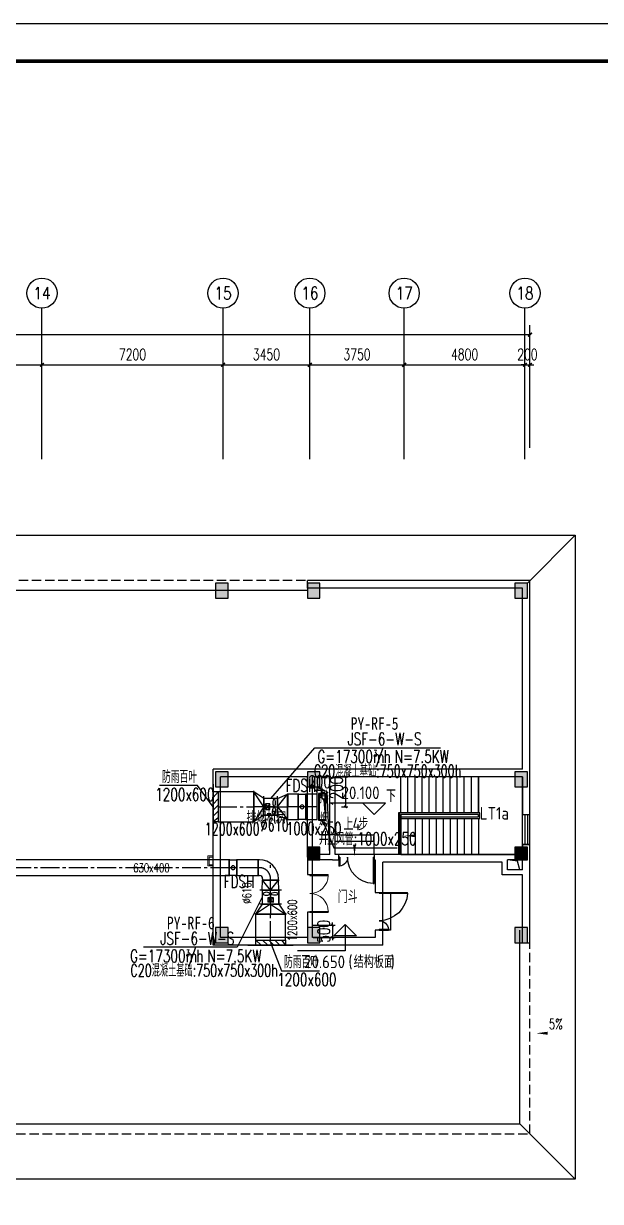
# Model space of a CAD drawing. Extents: x -70335 to 1144202, y 0 to 1100440.
# Drawn here: x 37711 to 60642, y 161647 to 208490 of the extents above; entities that cross this region are included whole.
import ezdxf
from ezdxf.enums import TextEntityAlignment as Align

# ---------------------------------------------------------------- set-up
doc = ezdxf.new("R2010")
doc.units = 0
doc.header["$LTSCALE"] = 1000
doc.linetypes.add('CENTER2', pattern=[1.125, 0.75, -0.125, 0.125, -0.125])
doc.linetypes.add('DASH', pattern=[0.35, 0.25, -0.1])
for name, color, linetype in [('0-标注', 4, 'Continuous'), ('1-风管标注', 4, 'Continuous'), ('2-房间名称', 7, 'Continuous'), ('3-建筑', 7, 'Continuous'), ('3-淡显', 8, 'Continuous'), ('7-地暖标注', 7, 'Continuous'), ('AXIS_TEXT', 7, 'Continuous'), ('BTTK', 7, 'Continuous'), ('BZ_PY', 6, 'Continuous'), ('DUCT-加压送风中心线', 5, 'CENTER2'), ('DUCT-加压送风法兰', 2, 'Continuous'), ('DUCT-加压送风管', 1, 'Continuous'), ('DUCT-加压送风管立管', 1, 'Continuous'), ('DUCT-加压送风管端线', 2, 'Continuous'), ('DUCT-加压送风阀门', 7, 'Continuous'), ('DUCT-排烟标注', 3, 'Continuous'), ('DUCT-排烟管', 1, 'Continuous'), ('DUCT-排烟阀门', 7, 'Continuous'), ('DUCT-排风风口', 7, 'Continuous'), ('PUB_TITLE', 4, 'Continuous'), ('改过图层标记', 3, 'Continuous'), ('标注-', 4, 'Continuous')]:
    doc.layers.add(name, color=color, linetype=linetype)
doc.layers.add('3-深度淡显', color=252, linetype='Continuous', lineweight=0)
doc.styles.add('-黑体', font='', dxfattribs={"width": 0.8})
doc.styles.add('_TCH_AXIS', font='COMPLEX', dxfattribs={"bigfont": 'GBCBIG'})
doc.styles.add('_TCH_DIM_T3', font='SIMPLEX', dxfattribs={"width": 0.705882, "bigfont": 'GBCBIG'})
doc.styles.add('A_DIM', font='simplex.shx', dxfattribs={"width": 0.7, "bigfont": 'gbcbig.shx'})
doc.styles.add('COMPLEX', font='COMPLEX')
doc.styles.add('HZ(TK)', font='geniso.shx', dxfattribs={"width": 0.9, "bigfont": 'hztxt.shx'})
doc.styles.get("Standard").update_dxf_attribs({"font": 'gbenor.shx', "bigfont": 'gbcbig.shx'})
doc.styles.add('XP-BZ', font='simplex.shx', dxfattribs={"width": 0.65, "bigfont": 'gbcbig.shx'})
doc.styles.add('设备标注', font='simplex.shx', dxfattribs={"width": 0.7, "bigfont": 'gbcbig.shx'})
doc.styles.get('-黑体').set_extended_font_data('SimHei')
doc.dimstyles.new('_TCH_ARCH&&150', dxfattribs={"dimtxt": 446.25, "dimasz": 150, "dimexe": 375, "dimexo": 450, "dimgap": 189.375, "dimtad": 1, "dimdec": 0, "dimzin": 0, "dimdsep": 46, "dimtxsty": '_TCH_DIM_T3', "dimblk": 'ARCHTICK', "dimcen": 0.09, "dimclrt": 7, "dimazin": 2, "dimtfac": 1, "dimtdec": 0, "dimtix": 1, "dimtmove": 2, "dimatfit": 3, "dimfxl": 1, "dimtolj": 1, "dimtzin": 0, "dimarcsym": 0})
doc.dimstyles.new('sm150', dxfattribs={"dimtxt": 500, "dimasz": 100, "dimexe": 100, "dimexo": 75, "dimgap": 100, "dimtad": 1, "dimdec": 0, "dimrnd": 10, "dimzin": 0, "dimdsep": 46, "dimtxsty": '设备标注', "dimblk": 'ARCHTICK', "dimcen": 0.09, "dimclrd": 4, "dimclre": 4, "dimclrt": 4, "dimadec": 0, "dimazin": 0, "dimtfac": 1, "dimtdec": 0, "dimtix": 1, "dimtmove": 2, "dimatfit": 3, "dimldrblk": 'ARCHTICK', "dimfxl": 800, "dimfxlon": 1, "dimtolj": 1, "dimtzin": 0, "dimarcsym": 0})

# ---------------------------------------------------------------- blocks, each defined once
blk = doc.blocks.new('_ArchTick')
at = {"color": 0, "linetype": 'ByBlock', "const_width": 0.4}
blk.add_lwpolyline([(-0.5, -0.5), (0.5, 0.5)], dxfattribs=at)
blk = doc.blocks.new('*D94')
at = {"layer": '0-标注', "color": 4, "lineweight": -2, "transparency": 16777216}
for p, q in [((49382, 177768), (49382, 178089)), ((49582, 177715), (49582, 178089)), ((49382, 177989), (49282, 177989)), ((49582, 177989), (49382, 177989)), ((49582, 177989), (49682, 177989))]:
    blk.add_line(p, q, dxfattribs=at)
at = {"layer": 'Defpoints', "color": 0, "transparency": 16777216}
for p in [(49382, 177989), (49382, 177693), (49582, 177640)]:
    blk.add_point(p, dxfattribs=at)
at = {"layer": '0-标注', "color": 4, "lineweight": -2, "transparency": 16777216, "xscale": 100, "yscale": 100, "zscale": 100}
blk.add_blockref('_ArchTick', (49382, 177989), dxfattribs=at)
at = {"layer": '0-标注', "color": 4, "lineweight": -2, "transparency": 16777216, "xscale": 100, "yscale": 100, "zscale": 100, "rotation": 180}
blk.add_blockref('_ArchTick', (49582, 177989), dxfattribs=at)
at = {"layer": '0-标注', "color": 4, "transparency": 16777216, "insert": (49482, 178339), "char_height": 500, "attachment_point": 5, "style": '设备标注'}
blk.add_mtext('\\A1;200', dxfattribs=at)
blk = doc.blocks.new('*D96')
at = {"layer": '0-标注', "color": 4, "lineweight": -2, "transparency": 16777216}
for p, q in [((49977, 178538), (50603, 178538)), ((50503, 178538), (50503, 177340)), ((50345, 177340), (50603, 177340))]:
    blk.add_line(p, q, dxfattribs=at)
at = {"layer": 'Defpoints', "color": 0, "transparency": 16777216}
for p in [(49902, 178538), (49707, 177340, 3000), (50503, 177340)]:
    blk.add_point(p, dxfattribs=at)
at = {"layer": '0-标注', "color": 4, "lineweight": -2, "transparency": 16777216, "xscale": 100, "yscale": 100, "zscale": 100}
for p, rotation in [((50503, 178538), 90), ((50503, 177340), 270)]:
    blk.add_blockref('_ArchTick', p, dxfattribs=dict(at, rotation=rotation))
at = {"layer": '0-标注', "color": 4, "transparency": 16777216, "insert": (50153, 177939), "char_height": 500, "attachment_point": 5, "rotation": 90, "style": '设备标注'}
blk.add_mtext('\\A1;1200', dxfattribs=at)
blk = doc.blocks.new('*D95')
at = {"layer": '0-标注', "color": 4, "lineweight": -2, "transparency": 16777216}
for p, q in [((49217, 172638), (50092, 172638)), ((49992, 172638), (49992, 172738)), ((49992, 172638), (49992, 172138)), ((49217, 172138), (50092, 172138)), ((49992, 172138), (49992, 172038))]:
    blk.add_line(p, q, dxfattribs=at)
at = {"layer": 'Defpoints', "color": 0, "transparency": 16777216}
for p in [(49142, 172638), (49142, 172138), (49992, 172138)]:
    blk.add_point(p, dxfattribs=at)
at = {"layer": '0-标注', "color": 4, "lineweight": -2, "transparency": 16777216, "xscale": 100, "yscale": 100, "zscale": 100}
for p, rotation in [((49992, 172638), 270), ((49992, 172138), 90)]:
    blk.add_blockref('_ArchTick', p, dxfattribs=dict(at, rotation=rotation))
at = {"layer": '0-标注', "color": 4, "transparency": 16777216, "insert": (49642, 172388), "char_height": 500, "attachment_point": 5, "rotation": 90, "style": '设备标注'}
blk.add_mtext('\\A1;500', dxfattribs=at)
blk = doc.blocks.new('vhtemplate_2019年新竖式图框_A1_1_2', base_point=(-420.5, 0))
at = {"layer": 'PUB_TITLE', "color": 7}
blk.add_lwpolyline([(-420.5, 594), (841, 594), (841, 0), (-420.5, 0)], close=True, dxfattribs=at)
at = {"layer": 'PUB_TITLE', "const_width": 1}
blk.add_lwpolyline([(-395.5, 10), (831, 10), (831, 584), (-395.5, 584)], close=True, dxfattribs=at)
at = {"layer": 'BTTK', "color": 4, "style": 'HZ(TK)', "width": 0.9}
for tag, p in [('合作单位', (796, 511.5)), ('建设单位', (796, 209.5)), ('工程名称', (796, 176.5)), ('子项名称', (806, 160)), ('图纸名称', (796, 141))]:
    blk.add_attdef(tag, text='', height=3.5, dxfattribs=at).set_placement(p, align=Align.MIDDLE_CENTER)
for tag, p in [('注册证书号', (808.5, 279)), ('注册印章号', (808.5, 271)), ('设计号', (806, 193)), ('图别', (789.75, 34)), ('图号', (822.25, 34)), ('版本号', (789.75, 26)), ('日期', (822.25, 26))]:
    blk.add_attdef(tag, text='', height=3.5, dxfattribs=at).set_placement(p, align=Align.MIDDLE)
blk = doc.blocks.new('$DorLib2D$00000225')
at = {"color": 0}
for p, q in [((0.475, -0.001), (0.475, 0.752)), ((0.475, 0.752), (0.5, 0.752)), ((0.5, -0.001), (0.5, 0.752)), ((-0.5, 0), (-0.5, 0.252)), ((-0.475, 0.252), (-0.5, 0.252)), ((-0.475, 0), (-0.475, 0.252)), ((-0.475, 0), (-0.5, 0)), ((0.475, -0.001), (0.5, -0.001))]:
    blk.add_line(p, q, dxfattribs=at)
for centre, radius, start, end in [((0.505, -0.002), 0.755, 92.2493, 179.7238), ((-0.501, 0.003), 0.251, 359.7899, 84.0974)]:
    blk.add_arc(centre, radius, start, end, dxfattribs=at)
blk = doc.blocks.new('$DorLib2D$00000002')
for p, q in [((-0.5, 0), (-0.5, 0.4875)), ((-0.475, 0.4875), (-0.5, 0.4875)), ((-0.475, 0), (-0.475, 0.4875)), ((0.475, 0), (0.475, 0.4875)), ((0.475, 0.4875), (0.5, 0.4875)), ((0.5, 0), (0.5, 0.4875)), ((-0.5, 0), (-0.475, 0)), ((0.5, 0), (0.475, 0))]:
    blk.add_line(p, q)
at = {"lineweight": 13}
for centre, start, end in [((-0.4875, 0), 0, 88.53072), ((0.4875, 0), 91.46928, 180)]:
    blk.add_arc(centre, 0.4875, start, end, dxfattribs=at)
blk = doc.blocks.new('$TCHSYS$WIN2D')
for p, q in [((-0.5, 0.5), (0.5, 0.5)), ((-0.5, 0.5), (-0.5, -0.5)), ((0.5, 0.5), (0.5, -0.5)), ((0.5, 0.167), (-0.5, 0.167)), ((0.5, -0.167), (-0.5, -0.167)), ((-0.5, -0.5), (0.5, -0.5))]:
    blk.add_line(p, q)
blk = doc.blocks.new('*D2727')
at = {"layer": '3-建筑', "color": 0, "lineweight": -2, "transparency": 16777216}
for p, q in [((31242, 191618), (31242, 195293)), ((31242, 194918), (38442, 194918)), ((38442, 191618), (38442, 195293))]:
    blk.add_line(p, q, dxfattribs=at)
at = {"layer": 'Defpoints', "color": 0, "transparency": 16777216}
for p in [(38442, 194918), (31242, 191168), (38442, 191168)]:
    blk.add_point(p, dxfattribs=at)
at = {"layer": '3-建筑', "color": 0, "lineweight": -2, "transparency": 16777216, "xscale": 150, "yscale": 150, "zscale": 150, "rotation": 180}
blk.add_blockref('_ArchTick', (31242, 194918), dxfattribs=at)
at = {"layer": '3-建筑', "color": 0, "lineweight": -2, "transparency": 16777216, "xscale": 150, "yscale": 150, "zscale": 150}
blk.add_blockref('_ArchTick', (38442, 194918), dxfattribs=at)
at = {"layer": '3-建筑', "color": 7, "transparency": 16777216, "insert": (34842, 195331), "char_height": 446.2, "attachment_point": 5, "style": '_TCH_DIM_T3'}
blk.add_mtext('\\A1;7200', dxfattribs=at)
blk = doc.blocks.new('*D2728')
at = {"layer": '3-建筑', "color": 0, "lineweight": -2, "transparency": 16777216}
for p, q in [((38442, 191618), (38442, 195293)), ((38442, 194918), (45642, 194918)), ((45642, 191618), (45642, 195293))]:
    blk.add_line(p, q, dxfattribs=at)
at = {"layer": 'Defpoints', "color": 0, "transparency": 16777216}
for p in [(45642, 194918), (38442, 191168), (45642, 191168)]:
    blk.add_point(p, dxfattribs=at)
at = {"layer": '3-建筑', "color": 0, "lineweight": -2, "transparency": 16777216, "xscale": 150, "yscale": 150, "zscale": 150, "rotation": 180}
blk.add_blockref('_ArchTick', (38442, 194918), dxfattribs=at)
at = {"layer": '3-建筑', "color": 0, "lineweight": -2, "transparency": 16777216, "xscale": 150, "yscale": 150, "zscale": 150}
blk.add_blockref('_ArchTick', (45642, 194918), dxfattribs=at)
at = {"layer": '3-建筑', "color": 7, "transparency": 16777216, "insert": (42042, 195331), "char_height": 446.2, "attachment_point": 5, "style": '_TCH_DIM_T3'}
blk.add_mtext('\\A1;7200', dxfattribs=at)
blk = doc.blocks.new('*D2729')
at = {"layer": '3-建筑', "color": 0, "lineweight": -2, "transparency": 16777216}
for p, q in [((45642, 191618), (45642, 195293)), ((45642, 194918), (49092, 194918)), ((49092, 191618), (49092, 195293))]:
    blk.add_line(p, q, dxfattribs=at)
at = {"layer": 'Defpoints', "color": 0, "transparency": 16777216}
for p in [(49092, 194918), (45642, 191168), (49092, 191168)]:
    blk.add_point(p, dxfattribs=at)
at = {"layer": '3-建筑', "color": 0, "lineweight": -2, "transparency": 16777216, "xscale": 150, "yscale": 150, "zscale": 150, "rotation": 180}
blk.add_blockref('_ArchTick', (45642, 194918), dxfattribs=at)
at = {"layer": '3-建筑', "color": 0, "lineweight": -2, "transparency": 16777216, "xscale": 150, "yscale": 150, "zscale": 150}
blk.add_blockref('_ArchTick', (49092, 194918), dxfattribs=at)
at = {"layer": '3-建筑', "color": 7, "transparency": 16777216, "insert": (47367, 195331), "char_height": 446.2, "attachment_point": 5, "style": '_TCH_DIM_T3'}
blk.add_mtext('\\A1;3450', dxfattribs=at)
blk = doc.blocks.new('*D2730')
at = {"layer": '3-建筑', "color": 0, "lineweight": -2, "transparency": 16777216}
for p, q in [((49092, 191618), (49092, 195293)), ((49092, 194918), (52842, 194918)), ((52842, 191618), (52842, 195293))]:
    blk.add_line(p, q, dxfattribs=at)
at = {"layer": 'Defpoints', "color": 0, "transparency": 16777216}
for p in [(52842, 194918), (49092, 191168), (52842, 191168)]:
    blk.add_point(p, dxfattribs=at)
at = {"layer": '3-建筑', "color": 0, "lineweight": -2, "transparency": 16777216, "xscale": 150, "yscale": 150, "zscale": 150, "rotation": 180}
blk.add_blockref('_ArchTick', (49092, 194918), dxfattribs=at)
at = {"layer": '3-建筑', "color": 0, "lineweight": -2, "transparency": 16777216, "xscale": 150, "yscale": 150, "zscale": 150}
blk.add_blockref('_ArchTick', (52842, 194918), dxfattribs=at)
at = {"layer": '3-建筑', "color": 7, "transparency": 16777216, "insert": (50967, 195331), "char_height": 446.2, "attachment_point": 5, "style": '_TCH_DIM_T3'}
blk.add_mtext('\\A1;3750', dxfattribs=at)
blk = doc.blocks.new('*D2731')
at = {"layer": '3-建筑', "color": 0, "lineweight": -2, "transparency": 16777216}
for p, q in [((52842, 191618), (52842, 195293)), ((52842, 194918), (57642, 194918)), ((57642, 191618), (57642, 195293))]:
    blk.add_line(p, q, dxfattribs=at)
at = {"layer": 'Defpoints', "color": 0, "transparency": 16777216}
for p in [(57642, 194918), (52842, 191168), (57642, 191168)]:
    blk.add_point(p, dxfattribs=at)
at = {"layer": '3-建筑', "color": 0, "lineweight": -2, "transparency": 16777216, "xscale": 150, "yscale": 150, "zscale": 150, "rotation": 180}
blk.add_blockref('_ArchTick', (52842, 194918), dxfattribs=at)
at = {"layer": '3-建筑', "color": 0, "lineweight": -2, "transparency": 16777216, "xscale": 150, "yscale": 150, "zscale": 150}
blk.add_blockref('_ArchTick', (57642, 194918), dxfattribs=at)
at = {"layer": '3-建筑', "color": 7, "transparency": 16777216, "insert": (55242, 195331), "char_height": 446.2, "attachment_point": 5, "style": '_TCH_DIM_T3'}
blk.add_mtext('\\A1;4800', dxfattribs=at)
blk = doc.blocks.new('*D2732')
at = {"layer": '3-建筑', "color": 0, "lineweight": -2, "transparency": 16777216}
for p, q in [((57642, 194918), (57492, 194918)), ((57642, 191618), (57642, 195293)), ((57642, 194918), (57842, 194918)), ((57842, 191618), (57842, 195293)), ((57842, 194918), (57992, 194918))]:
    blk.add_line(p, q, dxfattribs=at)
at = {"layer": 'Defpoints', "color": 0, "transparency": 16777216}
for p in [(57842, 194918), (57642, 191168), (57842, 191168)]:
    blk.add_point(p, dxfattribs=at)
at = {"layer": '3-建筑', "color": 0, "lineweight": -2, "transparency": 16777216, "xscale": 150, "yscale": 150, "zscale": 150}
blk.add_blockref('_ArchTick', (57642, 194918), dxfattribs=at)
at = {"layer": '3-建筑', "color": 0, "lineweight": -2, "transparency": 16777216, "xscale": 150, "yscale": 150, "zscale": 150, "rotation": 180}
blk.add_blockref('_ArchTick', (57842, 194918), dxfattribs=at)
at = {"layer": '3-建筑', "color": 7, "transparency": 16777216, "insert": (57742, 195331), "char_height": 446.2, "attachment_point": 5, "style": '_TCH_DIM_T3'}
blk.add_mtext('\\A1;200', dxfattribs=at)
blk = doc.blocks.new('*D2733')
at = {"layer": '3-建筑', "color": 0, "lineweight": -2, "transparency": 16777216}
for p, q in [((-18758, 191618), (-18758, 196493)), ((57842, 191618), (57842, 196493)), ((-18758, 196118), (57842, 196118))]:
    blk.add_line(p, q, dxfattribs=at)
at = {"layer": 'Defpoints', "color": 0, "transparency": 16777216}
for p in [(57842, 196118), (-18758, 191168), (57842, 191168)]:
    blk.add_point(p, dxfattribs=at)
at = {"layer": '3-建筑', "color": 0, "lineweight": -2, "transparency": 16777216, "xscale": 150, "yscale": 150, "zscale": 150, "rotation": 180}
blk.add_blockref('_ArchTick', (-18758, 196118), dxfattribs=at)
at = {"layer": '3-建筑', "color": 0, "lineweight": -2, "transparency": 16777216, "xscale": 150, "yscale": 150, "zscale": 150}
blk.add_blockref('_ArchTick', (57842, 196118), dxfattribs=at)
at = {"layer": '3-建筑', "color": 7, "transparency": 16777216, "insert": (19542, 196531), "char_height": 446.2, "attachment_point": 5, "style": '_TCH_DIM_T3'}
blk.add_mtext('\\A1;76600', dxfattribs=at)
blk = doc.blocks.new('_AXISO')
blk.add_circle((0, 0), 0.5)
at = {"layer": 'AXIS_TEXT', "style": 'COMPLEX', "width": 1.041667}
blk.add_attdef('A', text='', height=0.56, dxfattribs=at).set_placement((-0.25, -0.28), (0.25, -0.28), align=Align.FIT)
blk = doc.blocks.new('00000593Cent')
at = {"lineweight": -2}
blk.add_line((-218.75, 0), (218.75, 0), dxfattribs=at)
at = {"color": 0, "linetype": 'ByBlock', "lineweight": -2}
blk.add_circle((0, 0), 125, dxfattribs=at)
blk = doc.blocks.new('00000593Body')
at = {"color": 0, "linetype": 'ByBlock', "lineweight": -2}
for p, q in [((250, 500), (-250, 500)), ((-250, -500), (-250, 500)), ((250, -500), (250, 500)), ((-250, -500), (250, -500))]:
    blk.add_line(p, q, dxfattribs=at)
blk = doc.blocks.new('$风口$00000150')
for p, q in [((0, 300), (0, -300)), ((0, 300), (200, 300)), ((0, 295), (200, 184)), ((200, 450), (200, -450)), ((0, 159), (200, 55)), ((0, 36), (200, -65)), ((0, -88), (200, -184)), ((0, -218), (193, -300)), ((0, -300), (200, -300))]:
    blk.add_line(p, q)

msp = doc.modelspace()

# ---------------------------------------------------------------- hatches: boundary and pattern name
at = {"layer": '3-淡显'}
h = msp.add_hatch(color=256, dxfattribs=at)
h.dxf.hatch_style = 1
h.paths.add_polyline_path([(45341.7, 186237.7), (45341.7, 185637.7), (45841.7, 185637.7), (45841.7, 186237.7)])
h = msp.add_hatch(color=256, dxfattribs=at)
h.dxf.hatch_style = 1
h.paths.add_polyline_path([(49491.7, 185637.7), (49491.7, 186237.7), (48991.7, 186237.7), (48991.7, 185637.7)])
h = msp.add_hatch(color=256, dxfattribs=at)
h.dxf.hatch_style = 1
h.paths.add_polyline_path([(57241.7, 186237.7), (57241.7, 185637.7), (57741.7, 185637.7), (57741.7, 186237.7)])
h = msp.add_hatch(color=256, dxfattribs=at)
h.dxf.hatch_style = 1
h.paths.add_polyline_path([(45841.7, 178737.7), (45341.7, 178737.7), (45341.7, 178137.7), (45841.7, 178137.7)])
h = msp.add_hatch(color=256, dxfattribs=at)
h.dxf.hatch_style = 1
h.paths.add_polyline_path([(49491.7, 178737.7), (48991.7, 178737.7), (48991.7, 178137.7), (49491.7, 178137.7)])
h = msp.add_hatch(color=256, dxfattribs=at)
h.dxf.hatch_style = 1
h.paths.add_polyline_path([(57741.7, 178737.7), (57241.7, 178737.7), (57241.7, 178137.7), (57741.7, 178137.7)])
h = msp.add_hatch(color=256, dxfattribs=at)
h.dxf.hatch_style = 1
h.paths.add_polyline_path([(49491.7, 175737.7), (48991.7, 175737.7), (48991.7, 175237.7), (49491.7, 175237.7)])
h = msp.add_hatch(color=256, dxfattribs=at)
h.dxf.hatch_style = 1
h.paths.add_polyline_path([(57741.7, 175737.7), (57241.7, 175737.7), (57241.7, 175237.7), (57741.7, 175237.7)])
h = msp.add_hatch(color=256, dxfattribs=at)
h.dxf.hatch_style = 1
h.paths.add_polyline_path([(45841.7, 171937.7), (45841.7, 172537.7), (45341.7, 172537.7), (45341.7, 171937.7)])
h = msp.add_hatch(color=256, dxfattribs=at)
h.dxf.hatch_style = 1
h.paths.add_polyline_path([(49491.7, 172537.7), (48991.7, 172537.7), (48991.7, 171937.7), (49491.7, 171937.7)])
h = msp.add_hatch(color=256, dxfattribs=at)
h.dxf.hatch_style = 1
h.paths.add_polyline_path([(57741.7, 172537.7), (57241.7, 172537.7), (57241.7, 171937.7), (57741.7, 171937.7)])

# ---------------------------------------------------------------- linework, layer by layer
at = {"layer": '2-房间名称'}
for p, q in [((52101.2, 177489.8), (50100.8, 177489.8)), ((51651.2, 177039.8), (51201.2, 177489.8)), ((51651.2, 177039.8), (52101.2, 177489.8)), ((50500.9, 172656.5), (50050.9, 172206.5)), ((50500.9, 172656.5), (50950.9, 172206.5)), ((50500.9, 172656.5), (50500.9, 171606.5)), ((50950.9, 172206.5), (50050.9, 172206.5)), ((50500.9, 171606.5), (48603.4, 171606.5))]:
    msp.add_line(p, q, dxfattribs=at)
at = {"layer": '3-建筑'}
for p, q in [((38441.7, 191168.4), (38441.7, 197168.4)), ((45641.7, 191168.4), (45641.7, 197168.4)), ((49091.7, 191168.4), (49091.7, 197168.4)), ((52841.7, 191168.4), (52841.7, 197168.4)), ((57641.7, 191168.4), (57641.7, 197168.4)), ((57741.7, 186237.7), (59641.7, 188137.7)), ((57841.7, 186337.7), (48991.7, 186337.7)), ((48991.7, 186037.7), (48991.7, 186337.7)), ((57541.7, 186037.7), (48991.7, 186037.7)), ((57541.7, 178837.7), (57541.7, 186037.7)), ((57841.7, 178737.7), (57841.7, 186337.7)), ((49091.7, 178837.7), (45241.7, 178837.7)), ((45241.7, 171837.7), (45241.7, 178837.7)), ((48991.7, 178537.7), (45541.7, 178537.7)), ((45541.7, 172137.7), (45541.7, 178537.7)), ((48991.7, 175337.7), (48991.7, 178537.7)), ((49991.7, 178837.7), (49091.7, 178837.7)), ((49891.7, 178537.7), (49191.7, 178537.7)), ((49191.7, 175437.7), (49191.7, 178537.7)), ((49891.7, 175437.7), (49891.7, 178537.7)), ((57541.7, 178837.7), (49991.7, 178837.7)), ((50091.7, 175437.7), (50091.7, 178537.7)), ((57541.7, 178537.7), (50091.7, 178537.7)), ((57541.7, 178537.7), (57541.7, 177037.7)), ((57841.7, 177037.7), (57841.7, 178737.7)), ((57541.7, 177037.7), (57841.7, 177037.7)), ((57841.7, 175837.7), (57541.7, 175837.7)), ((57541.7, 175837.7), (57541.7, 175437.7)), ((57841.7, 175337.7), (57841.7, 175837.7)), ((48991.7, 175337.7), (48991.7, 174645.9)), ((49891.7, 175437.7), (49191.7, 175437.7)), ((49991.7, 175237.7), (49191.7, 175237.7)), ((49191.7, 174645.9), (49191.7, 175237.7)), ((49991.7, 175237.7), (50241.7, 175237.7)), ((50241.7, 175437.7), (50091.7, 175437.7)), ((50241.7, 175237.7), (50241.7, 175437.7)), ((51641.7, 175437.7), (50241.7, 175437.7)), ((51791.7, 175437.7), (51641.7, 175437.7)), ((51641.7, 175437.7), (51641.7, 175237.7)), ((51641.7, 175237.7), (51691.7, 175237.7)), ((51691.7, 175237.7), (51691.7, 173937.7)), ((56841.7, 175437.7), (51791.7, 175437.7)), ((57541.7, 175437.7), (56841.7, 175437.7)), ((56941.7, 174837.7), (56941.7, 175237.7)), ((57541.7, 175237.7), (56941.7, 175237.7)), ((57541.7, 174837.7), (57541.7, 175237.7)), ((57841.7, 174737.7), (57841.7, 175337.7)), ((56741.7, 175137.7), (51991.7, 175137.7)), ((51991.7, 173937.7), (51991.7, 175137.7)), ((56741.7, 174637.7), (56741.7, 175137.7)), ((57541.7, 174837.7), (56941.7, 174837.7)), ((57841.7, 171937.7), (57841.7, 174737.7)), ((48991.7, 174645.9), (49191.7, 174645.9)), ((49191.7, 173145.9), (49191.7, 174645.9)), ((57541.7, 174637.7), (56741.7, 174637.7)), ((57541.7, 171937.7), (57541.7, 174637.7)), ((51691.7, 173937.7), (51991.7, 173937.7)), ((51991.7, 172437.7), (51991.7, 173937.7)), ((49191.7, 173145.9), (48991.7, 173145.9)), ((48991.7, 173145.9), (48991.7, 172137.7)), ((49191.7, 172137.7), (49191.7, 173145.9)), ((51991.7, 172437.7), (51691.7, 172437.7)), ((51691.7, 172437.7), (51691.7, 172137.7)), ((51991.7, 171837.7), (51991.7, 172437.7)), ((48991.7, 172137.7), (45541.7, 172137.7)), ((51691.7, 172137.7), (49191.7, 172137.7)), ((57541.7, 171937.7), (57841.7, 171937.7)), ((49091.7, 171837.7), (45241.7, 171837.7)), ((51991.7, 171837.7), (49091.7, 171837.7)), ((59641.7, 162537.7), (57441.7, 164737.7))]:
    msp.add_line(p, q, dxfattribs=at)
at = {"layer": '3-建筑', "color": 3}
for p, q in [((55791.7, 178537.7), (52711.7, 178537.7)), ((52711.7, 177097.7), (52711.7, 178537.7)), ((52991.7, 177097.7), (52991.7, 178537.7)), ((53271.7, 177097.7), (53271.7, 178537.7)), ((53551.7, 177097.7), (53551.7, 178537.7)), ((53831.7, 177097.7), (53831.7, 178537.7)), ((54111.7, 177097.7), (54111.7, 178537.7)), ((54391.7, 177097.7), (54391.7, 178537.7)), ((54671.7, 177097.7), (54671.7, 178537.7)), ((54951.7, 177097.7), (54951.7, 178537.7)), ((55231.7, 177097.7), (55231.7, 178537.7)), ((55511.7, 177097.7), (55511.7, 178537.7)), ((55791.7, 177097.7), (55791.7, 178537.7)), ((57541.7, 178537.7), (55791.7, 178537.7)), ((55791.7, 178537.7), (55791.7, 177097.7)), ((57541.7, 175437.7), (57541.7, 178537.7)), ((55851.7, 177097.7), (52651.7, 177097.7)), ((52651.7, 177097.7), (52651.7, 175437.7)), ((55851.7, 176877.7), (55851.7, 177097.7)), ((55791.7, 177037.7), (52711.7, 177037.7)), ((55791.7, 177037.7), (52711.7, 177037.7)), ((52711.7, 177037.7), (52711.7, 175437.7)), ((52711.7, 176937.7), (52711.7, 177037.7)), ((52711.7, 176937.7), (55791.7, 176937.7)), ((52711.7, 176937.7), (52711.7, 176877.7)), ((52711.7, 176937.7), (55791.7, 176937.7)), ((52711.7, 176937.7), (52711.7, 176877.7)), ((52711.7, 176877.7), (52711.7, 175437.7)), ((52711.7, 176877.7), (55851.7, 176877.7)), ((52991.7, 176877.7), (52991.7, 175437.7)), ((53271.7, 176877.7), (53271.7, 175437.7)), ((53551.7, 176877.7), (53551.7, 175437.7)), ((53831.7, 176877.7), (53831.7, 175437.7)), ((54111.7, 176877.7), (54111.7, 175437.7)), ((54391.7, 176877.7), (54391.7, 175437.7)), ((54671.7, 176877.7), (54671.7, 175437.7)), ((54951.7, 176877.7), (54951.7, 175437.7)), ((55231.7, 176877.7), (55231.7, 175437.7)), ((55511.7, 176877.7), (55511.7, 175437.7)), ((55791.7, 176937.7), (55791.7, 177037.7)), ((55791.7, 177037.7), (55791.7, 176937.7)), ((55791.7, 176877.7), (55791.7, 175437.7)), ((55791.7, 176877.7), (55791.7, 175437.7)), ((52711.7, 175437.7), (52651.7, 175437.7)), ((52711.7, 175437.7), (55791.7, 175437.7)), ((55791.7, 175437.7), (57541.7, 175437.7))]:
    msp.add_line(p, q, dxfattribs=at)
at = {"layer": '3-建筑'}
msp.add_lwpolyline([(-20558.3, 188137.7), (59641.7, 188137.7), (59641.7, 162537.7), (-20558.3, 162537.7)], close=True, dxfattribs=at)
at = {"layer": '3-建筑', "linetype": 'DASH', "ltscale": 1.5}
msp.add_lwpolyline([(-18758.3, 164337.7), (57841.7, 164337.7), (57841.7, 186337.7), (-18758.3, 186337.7)], close=True, dxfattribs=at)
at = {"layer": '3-建筑'}
for points in [[(48991.7, 185937.7), (-9808.3, 185937.7)], [(49891.7, 175437.7), (49784, 177941.1), (49171.5, 178187.7)], [(57441.7, 174837.7), (57345.5, 175177.5), (56941.7, 175237.7)], [(51991.7, 173937.7), (52291.7, 173937.7), (52291.7, 172437.7), (51991.7, 172437.7)], [(-18358.3, 171937.7), (-18358.3, 164737.7), (57441.7, 164737.7), (57441.7, 172437.7)]]:
    msp.add_lwpolyline(points, dxfattribs=at)
at = {"layer": '3-建筑', "color": 3}
msp.add_lwpolyline([(52571.7, 177787.7, 0, 0, 0), (56666.7, 177787.7, 0, 0, 0), (56666.7, 176187.7, 0, 0, 0), (52851.7, 176187.7, 0, 120, 0), (53301.7, 176187.7, 0, 0, 0)], format="xyseb", dxfattribs=at)
at = {"layer": '3-建筑'}
msp.add_lwpolyline([(50866.7, 176248.7, 0, 0, 0), (50866.7, 175387.7, 0, 120, 0), (50866.7, 175837.7, 0, 0, 0)], format="xyseb", dxfattribs=at)
at = {"layer": '3-淡显'}
for p, q in [((45841.7, 186237.7), (45341.7, 186237.7)), ((45341.7, 186237.7), (45341.7, 185637.7)), ((45841.7, 185637.7), (45841.7, 186237.7)), ((49491.7, 186237.7), (48991.7, 186237.7)), ((48991.7, 186237.7), (48991.7, 185637.7)), ((49491.7, 185637.7), (49491.7, 186237.7)), ((57741.7, 186237.7), (57241.7, 186237.7)), ((57241.7, 186237.7), (57241.7, 185637.7)), ((57741.7, 185637.7), (57741.7, 186237.7)), ((45341.7, 185637.7), (45841.7, 185637.7)), ((48991.7, 185637.7), (49491.7, 185637.7)), ((57241.7, 185637.7), (57741.7, 185637.7)), ((45841.7, 178737.7), (45341.7, 178737.7)), ((45341.7, 178737.7), (45341.7, 178137.7)), ((45841.7, 178137.7), (45841.7, 178737.7)), ((49491.7, 178737.7), (48991.7, 178737.7)), ((48991.7, 178737.7), (48991.7, 178137.7)), ((49491.7, 178137.7), (49491.7, 178737.7)), ((57741.7, 178737.7), (57241.7, 178737.7)), ((57241.7, 178737.7), (57241.7, 178137.7)), ((57741.7, 178137.7), (57741.7, 178737.7)), ((45341.7, 178137.7), (45841.7, 178137.7)), ((48991.7, 178137.7), (49491.7, 178137.7)), ((57241.7, 178137.7), (57741.7, 178137.7)), ((49491.7, 175737.7), (48991.7, 175737.7)), ((48991.7, 175737.7), (48991.7, 175237.7)), ((49491.7, 175237.7), (49491.7, 175737.7)), ((57741.7, 175737.7), (57241.7, 175737.7)), ((57241.7, 175737.7), (57241.7, 175237.7)), ((57741.7, 175237.7), (57741.7, 175737.7)), ((48991.7, 175237.7), (49491.7, 175237.7)), ((57241.7, 175237.7), (57741.7, 175237.7)), ((45841.7, 172537.7), (45341.7, 172537.7)), ((45341.7, 172537.7), (45341.7, 171937.7)), ((45841.7, 171937.7), (45841.7, 172537.7)), ((49491.7, 172537.7), (48991.7, 172537.7)), ((48991.7, 172537.7), (48991.7, 171937.7)), ((49491.7, 171937.7), (49491.7, 172537.7)), ((57741.7, 172537.7), (57241.7, 172537.7)), ((57241.7, 172537.7), (57241.7, 171937.7)), ((57741.7, 171937.7), (57741.7, 172537.7)), ((45341.7, 171937.7), (45841.7, 171937.7)), ((48991.7, 171937.7), (49491.7, 171937.7)), ((57241.7, 171937.7), (57741.7, 171937.7))]:
    msp.add_line(p, q, dxfattribs=at)
for points in [[(52711.7, 177097.7), (52611.7, 177097.7), (52611.7, 175437.7)], [(51641.7, 175967.7), (51641.7, 176217.7), (50091.7, 176217.7)], [(51641.7, 175707.7), (51641.7, 175957.7), (50091.7, 175957.7)], [(51641.7, 175447.7), (51641.7, 175697.7), (50091.7, 175697.7)]]:
    msp.add_lwpolyline(points, dxfattribs=at)
at = {"layer": '3-深度淡显'}
for points in [[(45241.7, 174988), (45041.7, 174988), (45041.7, 175388), (45241.7, 175388)], [(45241.7, 175038), (45091.7, 175038), (45091.7, 175338), (45241.7, 175338)]]:
    msp.add_lwpolyline(points, dxfattribs=at)
for points in [[(51991.7, 173187.7, 1), (51991.7, 173187.7, 1)], [(51566.7, 171537.7, 1), (51566.7, 171537.7, 1)]]:
    msp.add_lwpolyline(points, format="xyb", close=True, dxfattribs=at)
msp.add_lwpolyline([(59514.4, 168335, 0, 0, 0), (58090.6, 168335, 0, 120, 0), (58540.6, 168335, 0, 0, 0)], format="xyseb", dxfattribs=at)
at = {"layer": 'DUCT-加压送风中心线'}
for p, q in [((45441.7, 177340.3), (46858.4, 177340.3)), ((47259.2, 177340.3), (46859.2, 177340.3)), ((47259.5, 177340.4), (47808.7, 177340.3)), ((47808.9, 177340.4), (48208.9, 177340.4)), ((48631.4, 177340.3), (48209.1, 177340.4)), ((49381.8, 177340.3), (48931.8, 177340.3)), ((45886.8, 174919.4), (26928.4, 174919.4)), ((47038.2, 174919.4), (46187.2, 174919.4)), ((47088.4, 174919.4), (47038.4, 174919.4)), ((47529.4, 174428.2), (47529.3, 174419.4)), ((47529.3, 174019.2), (47529.3, 174419.2)), ((47529.4, 174428.4), (47529.4, 174478.4)), ((47529.3, 173469.8), (47529.4, 174019)), ((47529.4, 173469.4), (47529.4, 173069.4)), ((47529.4, 172037.7), (47529.4, 173068.6))]:
    msp.add_line(p, q, dxfattribs=at)
msp.add_arc((47088.4, 174478.4), 441, 0, 90, dxfattribs=at)
at = {"layer": 'DUCT-加压送风法兰'}
for p, q in [((46858.5, 176710.3), (46858.5, 177970.3)), ((46858.7, 176710.3), (46858.7, 177970.3)), ((46858.9, 176710.3), (46858.9, 177970.3)), ((46859.1, 176710.3), (46859.1, 177970.3)), ((47259.3, 177700.3), (47259.3, 176980.3)), ((47808.8, 176980.3), (47808.9, 177700.3)), ((48209.1, 177865.4), (48209, 176815.4)), ((48631.6, 177865.3), (48631.5, 176815.3)), ((48931.7, 177865.3), (48931.7, 176815.3)), ((49731.8, 177865.3), (49431.8, 177865.3)), ((49431.8, 177865.3), (49431.8, 176815.3)), ((49731.8, 176815.3), (49731.8, 177865.3)), ((49431.8, 176815.3), (49731.8, 176815.3)), ((45886.9, 175259.4), (45886.9, 174579.4)), ((46187.1, 175259.4), (46187.1, 174579.4)), ((47038.3, 175259.4), (47038.3, 174579.4)), ((47184.3, 174419.4), (47874.3, 174419.2)), ((47184.4, 174428.4), (47874.4, 174428.2)), ((47889.4, 174019), (47169.4, 174019.2)), ((47169.4, 173469.5), (47889.4, 173469.5)), ((48159.4, 173069.3), (46899.4, 173069.3)), ((48159.4, 173069.1), (46899.4, 173069.1)), ((48159.4, 173068.9), (46899.4, 173068.9)), ((48159.4, 173068.7), (46899.4, 173068.7))]:
    msp.add_line(p, q, dxfattribs=at)
at = {"layer": 'DUCT-加压送风管'}
for p, q in [((46858.4, 177940.3), (45441.7, 177940.3)), ((45441.7, 177940.3), (45441.7, 176740.3)), ((46858.4, 176740.3), (46858.4, 177940.3)), ((47259.2, 177670.3), (46859.2, 177940.3)), ((47259.2, 177340.3), (46859.2, 177940.3)), ((47259.6, 177670.4), (47259.4, 177010.4)), ((47808.8, 177670.3), (47259.6, 177670.4)), ((47808.7, 177010.3), (47808.8, 177670.3)), ((47808.9, 177670.4), (48208.9, 177840.4)), ((47808.9, 177340.4), (48208.9, 177840.4)), ((48209.3, 177840.4), (48209, 176840.4)), ((48631.5, 177840.3), (48209.3, 177840.4)), ((48631.3, 176840.3), (48631.5, 177840.3)), ((49381.8, 177840.3), (48931.8, 177840.3)), ((48931.8, 177840.3), (48931.8, 176840.3)), ((49381.8, 176840.3), (49381.8, 177840.3)), ((47259.2, 177340.3), (46859.2, 176740.3)), ((47808.9, 177340.4), (48208.9, 176840.4)), ((45441.7, 176740.3), (46858.4, 176740.3)), ((47259.2, 177010.3), (46859.2, 176740.3)), ((47259.4, 177010.4), (47808.7, 177010.3)), ((47808.9, 177010.4), (48208.9, 176840.4)), ((48209, 176840.4), (48631.3, 176840.3)), ((48931.8, 176840.3), (49381.8, 176840.3)), ((45886.8, 175234.4), (26928.4, 175234.4)), ((45886.8, 174604.4), (45886.8, 175234.4)), ((47038.2, 175234.4), (46187.2, 175234.4)), ((46187.2, 175234.4), (46187.2, 174604.4)), ((47038.2, 174604.4), (47038.2, 175234.4)), ((47088.4, 175234.4), (47038.4, 175234.4)), ((47529.4, 174919.6), (47529.4, 175019.6)), ((47529.4, 174919.6), (47529.4, 175019.6)), ((26928.4, 174604.4), (45886.8, 174604.4)), ((46187.2, 174604.4), (47038.2, 174604.4)), ((47038.4, 174604.4), (47088.4, 174604.4)), ((47199.3, 174019.2), (47214.3, 174419.2)), ((47214.5, 174432.2), (47214.3, 174423.4)), ((47214.3, 174423.4), (47844.3, 174415.3)), ((47529.3, 174019.2), (47214.3, 174419.2)), ((47214.4, 174478.4), (47214.4, 174428.4)), ((47844.4, 174424.1), (47214.5, 174432.2)), ((47529.3, 174019.2), (47844.3, 174419.2)), ((47844.3, 174415.3), (47844.4, 174424.1)), ((47859.3, 174019.2), (47844.3, 174419.2)), ((47844.4, 174428.4), (47844.4, 174478.4)), ((47199.4, 174019.1), (47199.3, 173469.8)), ((47859.4, 174018.9), (47199.4, 174019.1)), ((47859.3, 173469.7), (47859.4, 174018.9)), ((47199.4, 173469.4), (46929.4, 173069.4)), ((47529.4, 173469.4), (46929.4, 173069.4)), ((47199.3, 173469.8), (47859.3, 173469.7)), ((47529.4, 173469.4), (48129.4, 173069.4)), ((47859.4, 173469.4), (48129.4, 173069.4)), ((48129.4, 173068.6), (46929.4, 173068.6)), ((46929.4, 173068.6), (46929.4, 172037.7)), ((48129.4, 172037.7), (48129.4, 173068.6)), ((46929.4, 172037.7), (48129.4, 172037.7))]:
    msp.add_line(p, q, dxfattribs=at)
for radius in [756, 126]:
    msp.add_arc((47088.4, 174478.4), radius, 0, 90, dxfattribs=at)
at = {"layer": 'DUCT-加压送风管立管'}
for p, q in [((49456.8, 177840.3), (49456.8, 176840.3)), ((49706.8, 177840.3), (49456.8, 177840.3)), ((49706.8, 176840.3), (49706.8, 177840.3)), ((49456.8, 176840.3), (49706.8, 176840.3))]:
    msp.add_line(p, q, dxfattribs=at)
at = {"layer": 'DUCT-加压送风管端线'}
for p, q in [((46859.2, 177940.3), (46859.2, 176740.3)), ((47259.2, 177010.3), (47259.2, 177670.3)), ((47808.9, 177670.4), (47808.9, 177010.4)), ((48208.9, 176840.4), (48208.9, 177840.4)), ((48631.6, 177840.3), (48631.6, 176840.3)), ((48931.6, 177840.3), (48931.6, 176840.3)), ((49456.8, 177840.3), (49644.3, 177590.3)), ((49644.3, 177590.3), (49706.8, 176840.3)), ((45887, 175234.4), (45887, 174604.4)), ((46187, 175234.4), (46187, 174604.4)), ((47038.4, 175234.4), (47038.4, 174604.4)), ((47844.3, 174419.2), (47214.3, 174419.2)), ((47844.4, 174428.4), (47214.4, 174428.4)), ((47199.3, 174019.2), (47859.3, 174019.2)), ((47859.4, 173469.4), (47199.4, 173469.4)), ((46929.4, 173069.4), (48129.4, 173069.4))]:
    msp.add_line(p, q, dxfattribs=at)
at = {"layer": 'DUCT-排烟管'}
for p, q in [((47259.3, 177015.4, 400), (47259.3, 177665.4, 400)), ((47854.3, 173469.6, -2200), (47204.3, 173469.6, -2200))]:
    msp.add_line(p, q, dxfattribs=at)
at = {"layer": 'DUCT-排烟阀门'}
for p, q in [((47259.2, 176911.1, 3000), (47259.2, 177769.6, 3000)), ((47809.1, 177670.3, 3000), (47259.3, 177670.3, 3000)), ((47808.9, 176911.1, 3000), (47808.9, 177769.6, 3000)), ((47504, 177452.6, 3000), (47334.4, 177228.7, 3000)), ((47504, 177228.7, 3000), (47334.4, 177452.6, 3000)), ((47504, 177452.6, 6500), (47334.4, 177452.6, 6500)), ((47334.4, 177228.7, 3000), (47334.4, 177452.6, 3000)), ((47334.4, 177228.7, 6500), (47504, 177228.7, 6500)), ((47504, 177228.7, 6500), (47504, 177452.6, 6500)), ((47644.2, 177340.3, 3000), (47504, 177340.1, 6500)), ((47809.1, 177010.3, 3000), (47259.3, 177010.3, 3000)), ((47958.6, 174019.2, 400), (47100.1, 174019.2, 400)), ((47199.4, 174019.3, 400), (47199.4, 173469.6, 400)), ((47529.4, 173854.5, 400), (47529.5, 173714.2, 3900)), ((47859.4, 174019.3, 400), (47859.4, 173469.6, 400)), ((47958.6, 173469.4, 400), (47100.1, 173469.4, 400)), ((47417.1, 173714.2, 400), (47641, 173544.6, 400)), ((47641, 173714.2, 400), (47417.1, 173544.6, 400)), ((47641, 173714.2, 3900), (47417.1, 173714.2, 3900)), ((47417.1, 173714.2, 3900), (47417.1, 173544.6, 3900)), ((47641, 173544.6, 400), (47417.1, 173544.6, 400)), ((47641, 173544.6, 3900), (47641, 173714.2, 3900))]:
    msp.add_line(p, q, dxfattribs=at)
for centre in [(47673.5, 177340.1, 3000), (47529.5, 173883.7, 400)]:
    msp.add_circle(centre, 29.2, dxfattribs=at)
at = {"layer": 'DUCT-排烟阀门', "extrusion": (0, 0, -1)}
for centre, major_axis in [((47673.4, 177504.2, 3000), (0, -135.7)), ((47365.5, 173883.7, 400), (135.7, 0))]:
    msp.add_ellipse(centre, major_axis=major_axis, ratio=0.4307628, dxfattribs=at)
at = {"layer": 'DUCT-排烟阀门'}
for centre, major_axis in [((47673.4, 177174.4, 3000), (0, 135.7)), ((47695.3, 173883.7, 400), (-135.7, 0))]:
    msp.add_ellipse(centre, major_axis=major_axis, ratio=0.4307628, dxfattribs=at)
at = {"layer": '标注-', "color": 2}
for p, q in [((47534.2, 177670.3), (49291.7, 179687.7)), ((49291.7, 179687.7), (54279.2, 179687.7)), ((44619, 178182.5), (43119.5, 178182.5)), ((45241.7, 177340.3), (44619, 178182.5)), ((49581.8, 176840.3), (50041.7, 175715.3)), ((50041.7, 175715.3), (52561.9, 175715.3)), ((47199.4, 173744.4), (46205.2, 171757.6)), ((47529.4, 171938.7), (47969.8, 170822)), ((46205.2, 171757.6), (42474, 171757.6)), ((47969.8, 170822), (49469.4, 170822))]:
    msp.add_line(p, q, dxfattribs=at)

# ---------------------------------------------------------------- block references
at = {"layer": '3-建筑'}
ref = msp.add_blockref('_AXISO', (38441.7, 197768.4), dxfattribs=dict(at, xscale=1200, yscale=1200, zscale=1200))
ref.add_attrib('A', '14', dxfattribs={"layer": 'AXIS_TEXT', "height": 471.11, "style": '_TCH_AXIS'}).set_placement((38094, 197532.8), (38789.4, 197532.8), align=Align.FIT)
ref = msp.add_blockref('_AXISO', (45641.7, 197768.4), dxfattribs=dict(at, xscale=1200, yscale=1200, zscale=1200))
ref.add_attrib('A', '15', dxfattribs={"layer": 'AXIS_TEXT', "height": 492.67, "style": '_TCH_AXIS'}).set_placement((45301.5, 197522), (45981.9, 197522), align=Align.FIT)
ref = msp.add_blockref('_AXISO', (49091.7, 197768.4), dxfattribs=dict(at, xscale=1200, yscale=1200, zscale=1200))
ref.add_attrib('A', '16', dxfattribs={"layer": 'AXIS_TEXT', "height": 492.67, "style": '_TCH_AXIS'}).set_placement((48751.5, 197522), (49431.9, 197522), align=Align.FIT)
ref = msp.add_blockref('_AXISO', (52841.7, 197768.4), dxfattribs=dict(at, xscale=1200, yscale=1200, zscale=1200))
ref.add_attrib('A', '17', dxfattribs={"layer": 'AXIS_TEXT', "height": 492.67, "style": '_TCH_AXIS'}).set_placement((52501.5, 197522), (53181.9, 197522), align=Align.FIT)
ref = msp.add_blockref('_AXISO', (57641.7, 197768.4), dxfattribs=dict(at, xscale=1200, yscale=1200, zscale=1200))
ref.add_attrib('A', '18', dxfattribs={"layer": 'AXIS_TEXT', "height": 492.67, "style": '_TCH_AXIS'}).set_placement((57301.5, 197522), (57981.9, 197522), align=Align.FIT)
for name, p, xscale, yscale, zscale, rotation in [('$TCHSYS$WIN2D', (57691.7, 176437.7), 1200, 300, 1200, 90), ('$DorLib2D$00000225', (50941.7, 175337.7), -1400, 1400, 200, 180), ('$DorLib2D$00000002', (49091.7, 173895.9), -1500, -1500, 200, 90.00000000000401), ('$DorLib2D$00000225', (51841.7, 173187.7), 1500, -1500, 300, 90.00000000000203)]:
    msp.add_blockref(name, p, dxfattribs=dict(at, xscale=xscale, yscale=yscale, zscale=zscale, rotation=rotation))
at = {"layer": 'DUCT-加压送风阀门', "xscale": -0.6}
msp.add_blockref('00000593Body', (48781.6, 177340.3, 3000), dxfattribs=at)
for name, p, yscale in [('00000593Cent', (48781.6, 177340.3, 3000), 0.6), ('00000593Body', (46037, 174919.4, 3000), 0.63), ('00000593Cent', (46037, 174919.4, 3000), 0.6)]:
    msp.add_blockref(name, p, dxfattribs=dict(at, yscale=yscale))
at = {"layer": 'DUCT-排风风口', "yscale": -2}
for p, rotation in [((45441.7, 177340.3, 2600), 180), ((47529.4, 172037.7, 2600), 270)]:
    msp.add_blockref('$风口$00000150', p, dxfattribs=dict(at, rotation=rotation))
at = {"layer": '改过图层标记', "xscale": 150, "yscale": 150, "zscale": 150}
msp.add_blockref('vhtemplate_2019年新竖式图框_A1_1_2', (-70335, 119389.6), dxfattribs=at)

# ---------------------------------------------------------------- texts
at = {"layer": '1-风管标注', "color": 4, "style": '设备标注', "width": 0.705882}
msp.add_text('630x400', height=350, dxfattribs=at).set_placement((42069.5, 174737.9, 400))
for s, p in [('%%C610', (46757.5, 173488.6, 400)), ('1200x600', (48570.1, 171993.9, 400))]:
    msp.add_text(s, height=350, rotation=90, dxfattribs=at).set_placement(p)
at = {"layer": '2-房间名称'}
for s, p in [('排', (49444.4, 177478.6)), ('20.100', (50355.8, 177647.3)), ('下', (52116.1, 177525.2)), ('排烟机房', (46567.7, 176664.8)), ('烟', (49455.6, 176601.9)), ('LT1a', (55850.2, 176832.5)), ('上', (50422.3, 176406.2)), ('4', (50789.8, 176406.2)), ('步', (51015.9, 176406.2)), ('井', (49438.9, 175828.3)), ('门斗', (50194.8, 173513.1)), ('(', (50625.4, 170924)), ('结构板面', (50835.4, 170924)), (')', (52309.9, 170924)), ('20.650', (48870.4, 170924))]:
    msp.add_text(s, height=500, dxfattribs=at).set_placement(p)
at = {"layer": '3-深度淡显', "color": 7, "style": 'A_DIM', "width": 0.7}
msp.add_text('5%', height=420, rotation=0, dxfattribs=at).set_placement((58587.7, 168492.5))
at = {"layer": '7-地暖标注', "color": 4, "style": '-黑体', "width": 0.8}
for s, p in [('PY-RF-5', (51662.9, 180651.2, -5419.6)), ('PY-RF-6', (44359.3, 172718.8, -5419.6))]:
    msp.add_text(s, height=500, rotation=360, dxfattribs=at).set_placement(p, align=Align.MIDDLE)
at = {"layer": 'BZ_PY', "style": '设备标注', "width": 0.7}
for p in [(48126.2, 177937.2, -2600), (45668.3, 174118.9, -2600)]:
    msp.add_text('FDSH', height=500, rotation=0.00019, dxfattribs=at).set_placement(p)
at = {"layer": 'DUCT-排烟标注', "style": 'XP-BZ', "width": 0.65}
for s, p in [('1200x600', (44908.9, 176210, 400)), ('%%C610', (47133.3, 176373.4, 3000)), ('1000x250', (48159.7, 176228.2, 3000))]:
    msp.add_text(s, height=500, dxfattribs=at).set_placement(p)
at = {"layer": '标注-', "color": 2, "style": '设备标注'}
for s, height, width, p in [('JSF-6-W-S', 500, 0.7, (50591.7, 179787.7)), ('G=17300m', 500, 0.7, (49391.7, 179087.7)), ('3', 250, 0.7, (51604.2, 179337.7)), ('/h', 500, 0.7, (51691.7, 179087.7)), ('N=7.5KW', 500, 0.7, (52466.7, 179087.7)), ('C20混凝土基础:750x750x300h', 500, 0.65, (49251.1, 178512.7, -2419.6)), ('防雨百叶', 500, 0.7, (43210.6, 178282.5)), ('1200x600', 500, 0.7, (42944.2, 177582.5)), ('立风管', 500, 0.7, (49776.8, 175815.3)), (':1000x250', 500, 0.7, (50826.8, 175815.3)), ('JSF-6-W-S', 500, 0.7, (43145.9, 171857.6)), ('G=17300m', 500, 0.7, (41945.9, 171157.6)), ('3', 250, 0.7, (44158.4, 171407.6)), ('/h', 500, 0.7, (44245.9, 171157.6)), ('N=7.5KW', 500, 0.7, (45020.9, 171157.6)), ('防雨百叶', 500, 0.7, (48060.9, 170922)), ('C20混凝土基础:750x750x300h', 500, 0.65, (41956.4, 170585.9, -2419.6)), ('1200x600', 500, 0.7, (47794.6, 170222))]:
    msp.add_text(s, height=height, dxfattribs=dict(at, width=width)).set_placement(p)

# ---------------------------------------------------------------- dimensions: what is measured, and where the dimension line sits
at = {"layer": '0-标注'}
for base, p1, p2, angle, picture, middle in [((49381.7, 177989.2), (49581.8, 177640.3), (49381.7, 177692.8), 0, '*D94', (49481.8, 178339.2)), ((50503.1, 177340.3), (49902.1, 178537.7), (49706.8, 177340.3, 3000), 90, '*D96', (50153.1, 177939)), ((49991.7, 172137.7), (49141.7, 172637.7), (49141.7, 172137.7), 90, '*D95', (49641.7, 172387.7))]:
    dim = msp.add_linear_dim(base=base, p1=p1, p2=p2, angle=angle, dimstyle='sm150', dxfattribs=at)
    dim.commit()
    dim.dimension.update_dxf_attribs({"geometry": picture, "text_midpoint": middle})
at = {"layer": '3-建筑'}
for p1, p2, distance, picture, middle in [((-18758.3, 191168.4), (57841.7, 191168.4), 4950, '*D2733', (19541.7, 196530.9)), ((31241.7, 191168.4), (38441.7, 191168.4), 3750, '*D2727', (34841.7, 195330.9)), ((38441.7, 191168.4), (45641.7, 191168.4), 3750, '*D2728', (42041.7, 195330.9)), ((45641.7, 191168.4), (49091.7, 191168.4), 3750, '*D2729', (47366.7, 195330.9)), ((49091.7, 191168.4), (52841.7, 191168.4), 3750, '*D2730', (50966.7, 195330.9)), ((52841.7, 191168.4), (57641.7, 191168.4), 3750, '*D2731', (55241.7, 195330.9)), ((57641.7, 191168.4), (57841.7, 191168.4), 3750, '*D2732', (57741.7, 195330.9))]:
    dim = msp.add_aligned_dim(p1=p1, p2=p2, distance=distance, dimstyle='_TCH_ARCH&&150', dxfattribs=at)
    dim.commit()
    dim.dimension.update_dxf_attribs({"geometry": picture, "text_midpoint": middle})

doc.saveas('drawing.dxf')
